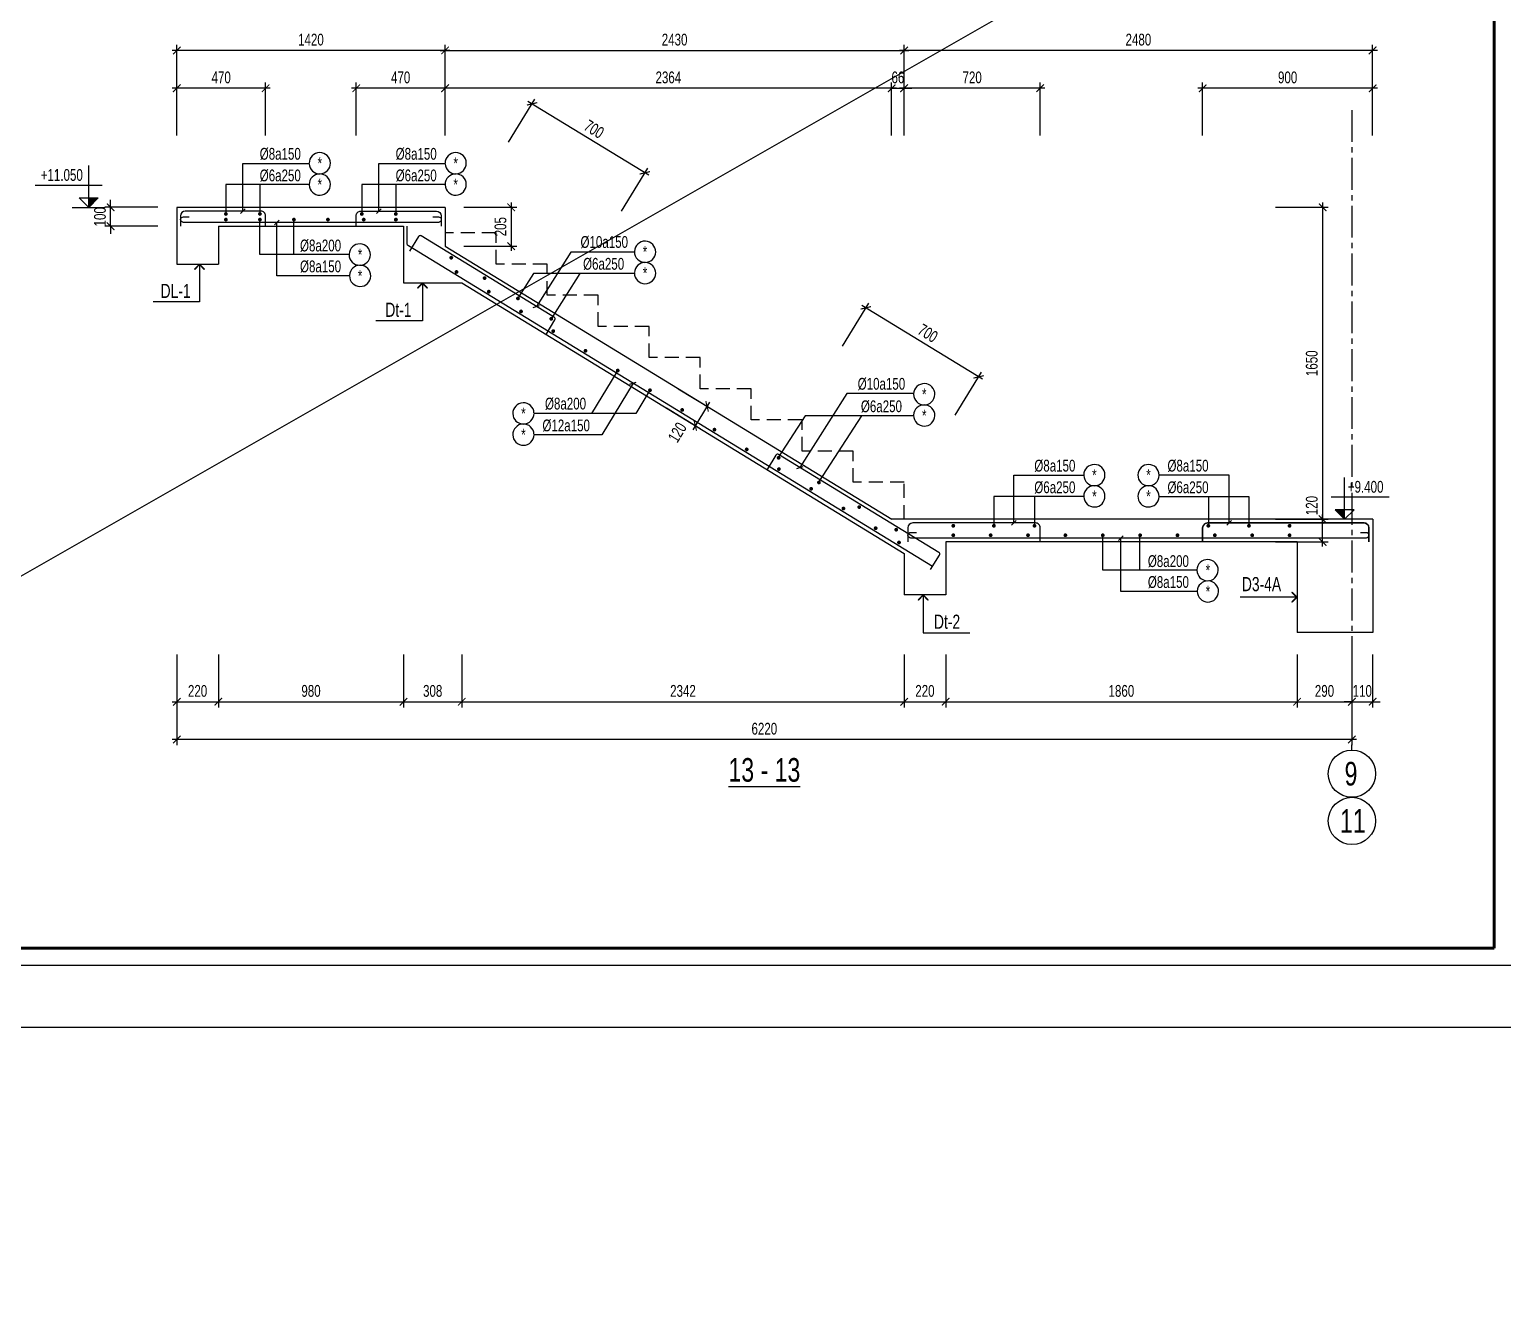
# Model space of a CAD drawing. Header units: millimetres. Extents: x -77370 to 109412, y -14880 to 214694.
# Drawn here: x 29435 to 45030, y 38339 to 51853 of the extents above; entities that cross this region are included whole.
import ezdxf
from ezdxf.enums import TextEntityAlignment as Align

# ---------------------------------------------------------------- set-up
doc = ezdxf.new("R2010")
doc.units = ezdxf.units.MM
doc.header["$LTSCALE"] = 300
doc.header["$MEASUREMENT"] = 0
doc.header["$PDMODE"] = 66
doc.linetypes.add('CENTER2', pattern=[1.125, 0.75, -0.125, 0.125, -0.125])
doc.linetypes.add('HIDDEN', pattern=[0.375, 0.25, -0.125])
doc.layers.get('0').update_dxf_attribs({"linetype": 'CONTINUOUS'})
doc.layers.get('DEFPOINTS').update_dxf_attribs({"linetype": 'CONTINUOUS'})
for name, color, linetype in [('CDC-KHUNGTEN', 7, 'CONTINUOUS'), ('CDC.01.AXIS', 160, 'CENTER2'), ('CDC.02.DIM', 1, 'CONTINUOUS'), ('CDC.03.BORDER', 3, 'CONTINUOUS'), ('CDC.04.HIDDEN', 8, 'HIDDEN'), ('CDC.05.STEEL', 4, 'CONTINUOUS'), ('CDC.06.TEXT', 2, 'CONTINUOUS'), ('CDC.11.NOTE', 8, 'CONTINUOUS'), ('CDC.14.STEELNUM', 2, 'CONTINUOUS'), ('KCS_SNODE', 6, 'CONTINUOUS'), ('TEXTCOL_SHAPE', 6, 'CONTINUOUS')]:
    doc.layers.add(name, color=color, linetype=linetype)
doc.styles.add('KCS_SMTEXT', font='arial.ttf', dxfattribs={"width": 0.7})
doc.styles.add('SMTEXT', font='arial.ttf', dxfattribs={"width": 0.7})
doc.dimstyles.new('KCS_DIM25', dxfattribs={"dimscale": 2, "dimtxt": 62.5, "dimasz": 40, "dimexe": 30, "dimexo": 0, "dimgap": 25, "dimtad": 1, "dimdec": 0, "dimlfac": 0.5, "dimzin": 13, "dimdsep": 46, "dimtxsty": 'KCS_SMTEXT', "dimblk": 'ARCHTICK', "dimcen": 0, "dimdle": 25, "dimclrd": 1, "dimclre": 1, "dimclrt": 2, "dimadec": 0, "dimazin": 0, "dimtfac": 1, "dimtdec": 0, "dimtix": 1, "dimtmove": 2, "dimatfit": 3, "dimfxl": 1, "dimtolj": 1, "dimtzin": 13, "dimarcsym": 0})

# ---------------------------------------------------------------- blocks, each defined once
blk = doc.blocks.new('_ArchTick')
at = {"color": 0, "linetype": 'ByBlock', "const_width": 0.15}
blk.add_lwpolyline([(-0.5, -0.5), (0.5, 0.5)], dxfattribs=at)
blk = doc.blocks.new('*D85')
at = {"layer": 'CDC.02.DIM', "color": 1, "lineweight": -2, "transparency": 16777216}
for p, q in [((42625, 46671), (43185, 46671)), ((43125, 46381), (43125, 46721)), ((42625, 46431), (43185, 46431))]:
    blk.add_line(p, q, dxfattribs=at)
at = {"layer": 'DEFPOINTS', "color": 0, "transparency": 16777216}
for p in [(42625, 46671), (43125, 46671), (42625, 46431)]:
    blk.add_point(p, dxfattribs=at)
at = {"layer": 'CDC.02.DIM', "color": 1, "lineweight": -2, "transparency": 16777216, "xscale": 80, "yscale": 80, "zscale": 80}
for p, rotation in [((43125, 46671), 90), ((43125, 46431), 270)]:
    blk.add_blockref('_ArchTick', p, dxfattribs=dict(at, rotation=rotation))
at = {"layer": 'CDC.02.DIM', "color": 2, "transparency": 16777216, "insert": (43011, 46815), "char_height": 125, "attachment_point": 5, "rotation": 90, "style": 'KCS_SMTEXT'}
blk.add_mtext('\\A1;120', dxfattribs=at)
blk = doc.blocks.new('*D86')
at = {"layer": 'CDC.02.DIM', "color": 1, "lineweight": -2, "transparency": 16777216}
for p, q in [((42625, 49971), (43185, 49971)), ((43125, 50021), (43125, 46621)), ((42625, 46671), (43185, 46671))]:
    blk.add_line(p, q, dxfattribs=at)
at = {"layer": 'DEFPOINTS', "color": 0, "transparency": 16777216}
for p in [(42625, 49971), (42625, 46671), (43125, 46671)]:
    blk.add_point(p, dxfattribs=at)
at = {"layer": 'CDC.02.DIM', "color": 1, "lineweight": -2, "transparency": 16777216, "xscale": 80, "yscale": 80, "zscale": 80}
for p, rotation in [((43125, 49971), 90), ((43125, 46671), 270)]:
    blk.add_blockref('_ArchTick', p, dxfattribs=dict(at, rotation=rotation))
at = {"layer": 'CDC.02.DIM', "color": 2, "transparency": 16777216, "insert": (43011, 48321), "char_height": 125, "attachment_point": 5, "rotation": 90, "style": 'KCS_SMTEXT'}
blk.add_mtext('\\A1;1650', dxfattribs=at)
blk = doc.blocks.new('*D87')
at = {"layer": 'CDC.02.DIM', "color": 1, "lineweight": -2, "transparency": 16777216}
for p, q in [((30795, 49971), (30235, 49971)), ((30295, 49971), (30295, 50051)), ((30295, 49771), (30295, 49971)), ((30795, 49771), (30235, 49771)), ((30295, 49771), (30295, 49691))]:
    blk.add_line(p, q, dxfattribs=at)
at = {"layer": 'DEFPOINTS', "color": 0, "transparency": 16777216}
for p in [(30295, 49971), (30795, 49971), (30795, 49771)]:
    blk.add_point(p, dxfattribs=at)
at = {"layer": 'CDC.02.DIM', "color": 1, "lineweight": -2, "transparency": 16777216, "xscale": 80, "yscale": 80, "zscale": 80}
for p, rotation in [((30295, 49971), 270), ((30295, 49771), 90)]:
    blk.add_blockref('_ArchTick', p, dxfattribs=dict(at, rotation=rotation))
at = {"layer": 'CDC.02.DIM', "color": 2, "transparency": 16777216, "insert": (30182, 49871), "char_height": 125, "attachment_point": 5, "rotation": 90, "style": 'KCS_SMTEXT'}
blk.add_mtext('\\A1;100', dxfattribs=at)
blk = doc.blocks.new('*D107')
at = {"layer": 'CDC.02.DIM', "color": 1, "lineweight": -2, "transparency": 16777216}
for p, q in [((34508, 50660), (34787, 51117)), ((35993, 50310), (34713, 51092)), ((35702, 49930), (35982, 50387))]:
    blk.add_line(p, q, dxfattribs=at)
at = {"layer": 'DEFPOINTS', "color": 0, "transparency": 16777216}
for p in [(34756, 51066), (34508, 50660), (35702, 49930)]:
    blk.add_point(p, dxfattribs=at)
at = {"layer": 'CDC.02.DIM', "color": 1, "lineweight": -2, "transparency": 16777216, "xscale": 80, "yscale": 80, "zscale": 80}
for p, rotation in [((34756, 51066), 148.5704343453211), ((35950, 50336), 328.5704343453211)]:
    blk.add_blockref('_ArchTick', p, dxfattribs=dict(at, rotation=rotation))
at = {"layer": 'CDC.02.DIM', "color": 2, "transparency": 16777216, "insert": (35412, 50798), "char_height": 125, "attachment_point": 5, "rotation": 328.5704, "style": 'KCS_SMTEXT'}
blk.add_mtext('\\A1;700', dxfattribs=at)
blk = doc.blocks.new('*D108')
at = {"layer": 'CDC.02.DIM', "color": 1, "lineweight": -2, "transparency": 16777216}
for p, q in [((38041, 48501), (38320, 48958)), ((39526, 48151), (38247, 48933)), ((39236, 47771), (39515, 48228))]:
    blk.add_line(p, q, dxfattribs=at)
at = {"layer": 'DEFPOINTS', "color": 0, "transparency": 16777216}
for p in [(38289, 48907), (38041, 48501), (39236, 47771)]:
    blk.add_point(p, dxfattribs=at)
at = {"layer": 'CDC.02.DIM', "color": 1, "lineweight": -2, "transparency": 16777216, "xscale": 80, "yscale": 80, "zscale": 80}
for p, rotation in [((38289, 48907), 148.5704343453211), ((39484, 48177), 328.5704343453211)]:
    blk.add_blockref('_ArchTick', p, dxfattribs=dict(at, rotation=rotation))
at = {"layer": 'CDC.02.DIM', "color": 2, "transparency": 16777216, "insert": (38946, 48639), "char_height": 125, "attachment_point": 5, "rotation": 328.5704, "style": 'KCS_SMTEXT'}
blk.add_mtext('\\A1;700', dxfattribs=at)
blk = doc.blocks.new('*D109')
at = {"layer": 'CDC.02.DIM', "color": 1, "lineweight": -2, "transparency": 16777216}
for p, q in [((36303, 48052), (36660, 47834)), ((36635, 47908), (36458, 47618)), ((36178, 47848), (36535, 47629))]:
    blk.add_line(p, q, dxfattribs=at)
at = {"layer": 'DEFPOINTS', "color": 0, "transparency": 16777216}
for p in [(36303, 48052), (36178, 47848), (36484, 47661)]:
    blk.add_point(p, dxfattribs=at)
at = {"layer": 'CDC.02.DIM', "color": 1, "lineweight": -2, "transparency": 16777216, "xscale": 80, "yscale": 80, "zscale": 80}
for p, rotation in [((36609, 47865), 58.57043437282996), ((36484, 47661), 238.5704343728299)]:
    blk.add_blockref('_ArchTick', p, dxfattribs=dict(at, rotation=rotation))
at = {"layer": 'CDC.02.DIM', "color": 2, "transparency": 16777216, "insert": (36294, 47589), "char_height": 125, "attachment_point": 5, "rotation": 58.5704, "style": 'KCS_SMTEXT'}
blk.add_mtext('\\A1;120', dxfattribs=at)
blk = doc.blocks.new('*D123')
at = {"layer": 'CDC.02.DIM', "color": 1, "lineweight": -2, "transparency": 16777216}
for p, q in [((33885, 51631), (30945, 51631)), ((30995, 51131), (30995, 51691)), ((33835, 51131), (33835, 51691))]:
    blk.add_line(p, q, dxfattribs=at)
at = {"layer": 'DEFPOINTS', "color": 0, "transparency": 16777216}
for p in [(30995, 51631), (30995, 51131), (33835, 51131)]:
    blk.add_point(p, dxfattribs=at)
at = {"layer": 'CDC.02.DIM', "color": 1, "lineweight": -2, "transparency": 16777216, "xscale": 80, "yscale": 80, "zscale": 80, "rotation": 180}
blk.add_blockref('_ArchTick', (30995, 51631), dxfattribs=at)
at = {"layer": 'CDC.02.DIM', "color": 1, "lineweight": -2, "transparency": 16777216, "xscale": 80, "yscale": 80, "zscale": 80}
blk.add_blockref('_ArchTick', (33835, 51631), dxfattribs=at)
at = {"layer": 'CDC.02.DIM', "color": 2, "transparency": 16777216, "insert": (32415, 51745), "char_height": 125, "attachment_point": 5, "style": 'KCS_SMTEXT'}
blk.add_mtext('\\A1;1420', dxfattribs=at)
blk = doc.blocks.new('*D124')
at = {"layer": 'CDC.02.DIM', "color": 1, "lineweight": -2, "transparency": 16777216}
for p, q in [((33785, 51631), (38745, 51631)), ((33835, 51131), (33835, 51691)), ((38695, 51131), (38695, 51691))]:
    blk.add_line(p, q, dxfattribs=at)
at = {"layer": 'DEFPOINTS', "color": 0, "transparency": 16777216}
for p in [(38695, 51631), (33835, 51131), (38695, 51131)]:
    blk.add_point(p, dxfattribs=at)
at = {"layer": 'CDC.02.DIM', "color": 1, "lineweight": -2, "transparency": 16777216, "xscale": 80, "yscale": 80, "zscale": 80, "rotation": 180}
blk.add_blockref('_ArchTick', (33835, 51631), dxfattribs=at)
at = {"layer": 'CDC.02.DIM', "color": 1, "lineweight": -2, "transparency": 16777216, "xscale": 80, "yscale": 80, "zscale": 80}
blk.add_blockref('_ArchTick', (38695, 51631), dxfattribs=at)
at = {"layer": 'CDC.02.DIM', "color": 2, "transparency": 16777216, "insert": (36265, 51745), "char_height": 125, "attachment_point": 5, "style": 'KCS_SMTEXT'}
blk.add_mtext('\\A1;2430', dxfattribs=at)
blk = doc.blocks.new('*D125')
at = {"layer": 'CDC.02.DIM', "color": 1, "lineweight": -2, "transparency": 16777216}
for p, q in [((43705, 51631), (38645, 51631)), ((38695, 51131), (38695, 51691)), ((43655, 51131), (43655, 51691))]:
    blk.add_line(p, q, dxfattribs=at)
at = {"layer": 'DEFPOINTS', "color": 0, "transparency": 16777216}
for p in [(38695, 51631), (38695, 51131), (43655, 51131)]:
    blk.add_point(p, dxfattribs=at)
at = {"layer": 'CDC.02.DIM', "color": 1, "lineweight": -2, "transparency": 16777216, "xscale": 80, "yscale": 80, "zscale": 80, "rotation": 180}
blk.add_blockref('_ArchTick', (38695, 51631), dxfattribs=at)
at = {"layer": 'CDC.02.DIM', "color": 1, "lineweight": -2, "transparency": 16777216, "xscale": 80, "yscale": 80, "zscale": 80}
blk.add_blockref('_ArchTick', (43655, 51631), dxfattribs=at)
at = {"layer": 'CDC.02.DIM', "color": 2, "transparency": 16777216, "insert": (41175, 51745), "char_height": 125, "attachment_point": 5, "style": 'KCS_SMTEXT'}
blk.add_mtext('\\A1;2480', dxfattribs=at)
blk = doc.blocks.new('*D126')
at = {"layer": 'CDC.02.DIM', "color": 1, "lineweight": -2, "transparency": 16777216}
for p, q in [((33885, 51231), (32845, 51231)), ((32895, 50731), (32895, 51291)), ((33835, 50731), (33835, 51291))]:
    blk.add_line(p, q, dxfattribs=at)
at = {"layer": 'DEFPOINTS', "color": 0, "transparency": 16777216}
for p in [(32895, 51231), (32895, 50731), (33835, 50731)]:
    blk.add_point(p, dxfattribs=at)
at = {"layer": 'CDC.02.DIM', "color": 1, "lineweight": -2, "transparency": 16777216, "xscale": 80, "yscale": 80, "zscale": 80, "rotation": 180}
blk.add_blockref('_ArchTick', (32895, 51231), dxfattribs=at)
at = {"layer": 'CDC.02.DIM', "color": 1, "lineweight": -2, "transparency": 16777216, "xscale": 80, "yscale": 80, "zscale": 80}
blk.add_blockref('_ArchTick', (33835, 51231), dxfattribs=at)
at = {"layer": 'CDC.02.DIM', "color": 2, "transparency": 16777216, "insert": (33365, 51345), "char_height": 125, "attachment_point": 5, "style": 'KCS_SMTEXT'}
blk.add_mtext('\\A1;470', dxfattribs=at)
blk = doc.blocks.new('*D127')
at = {"layer": 'CDC.02.DIM', "color": 1, "lineweight": -2, "transparency": 16777216}
for p, q in [((31985, 51231), (30945, 51231)), ((30995, 50731), (30995, 51291)), ((31935, 50731), (31935, 51291))]:
    blk.add_line(p, q, dxfattribs=at)
at = {"layer": 'DEFPOINTS', "color": 0, "transparency": 16777216}
for p in [(30995, 51231), (30995, 50731), (31935, 50731)]:
    blk.add_point(p, dxfattribs=at)
at = {"layer": 'CDC.02.DIM', "color": 1, "lineweight": -2, "transparency": 16777216, "xscale": 80, "yscale": 80, "zscale": 80, "rotation": 180}
blk.add_blockref('_ArchTick', (30995, 51231), dxfattribs=at)
at = {"layer": 'CDC.02.DIM', "color": 1, "lineweight": -2, "transparency": 16777216, "xscale": 80, "yscale": 80, "zscale": 80}
blk.add_blockref('_ArchTick', (31935, 51231), dxfattribs=at)
at = {"layer": 'CDC.02.DIM', "color": 2, "transparency": 16777216, "insert": (31465, 51345), "char_height": 125, "attachment_point": 5, "style": 'KCS_SMTEXT'}
blk.add_mtext('\\A1;470', dxfattribs=at)
blk = doc.blocks.new('*D137')
at = {"layer": 'CDC.02.DIM', "color": 1, "lineweight": -2, "transparency": 16777216}
for p, q in [((43705, 51231), (41805, 51231)), ((41855, 50731), (41855, 51291)), ((43655, 50731), (43655, 51291))]:
    blk.add_line(p, q, dxfattribs=at)
at = {"layer": 'DEFPOINTS', "color": 0, "transparency": 16777216}
for p in [(41855, 51231), (41855, 50731), (43655, 50731)]:
    blk.add_point(p, dxfattribs=at)
at = {"layer": 'CDC.02.DIM', "color": 1, "lineweight": -2, "transparency": 16777216, "xscale": 80, "yscale": 80, "zscale": 80, "rotation": 180}
blk.add_blockref('_ArchTick', (41855, 51231), dxfattribs=at)
at = {"layer": 'CDC.02.DIM', "color": 1, "lineweight": -2, "transparency": 16777216, "xscale": 80, "yscale": 80, "zscale": 80}
blk.add_blockref('_ArchTick', (43655, 51231), dxfattribs=at)
at = {"layer": 'CDC.02.DIM', "color": 2, "transparency": 16777216, "insert": (42755, 51345), "char_height": 125, "attachment_point": 5, "style": 'KCS_SMTEXT'}
blk.add_mtext('\\A1;900', dxfattribs=at)
blk = doc.blocks.new('*D138')
at = {"layer": 'CDC.02.DIM', "color": 1, "lineweight": -2, "transparency": 16777216}
for p, q in [((40185, 51231), (38645, 51231)), ((38695, 50731), (38695, 51291)), ((40135, 50731), (40135, 51291))]:
    blk.add_line(p, q, dxfattribs=at)
at = {"layer": 'DEFPOINTS', "color": 0, "transparency": 16777216}
for p in [(38695, 51231), (38695, 50731), (40135, 50731)]:
    blk.add_point(p, dxfattribs=at)
at = {"layer": 'CDC.02.DIM', "color": 1, "lineweight": -2, "transparency": 16777216, "xscale": 80, "yscale": 80, "zscale": 80, "rotation": 180}
blk.add_blockref('_ArchTick', (38695, 51231), dxfattribs=at)
at = {"layer": 'CDC.02.DIM', "color": 1, "lineweight": -2, "transparency": 16777216, "xscale": 80, "yscale": 80, "zscale": 80}
blk.add_blockref('_ArchTick', (40135, 51231), dxfattribs=at)
at = {"layer": 'CDC.02.DIM', "color": 2, "transparency": 16777216, "insert": (39415, 51345), "char_height": 125, "attachment_point": 5, "style": 'KCS_SMTEXT'}
blk.add_mtext('\\A1;720', dxfattribs=at)
blk = doc.blocks.new('*D190')
at = {"layer": 'CDC.02.DIM', "color": 1, "lineweight": -2, "transparency": 16777216}
for p, q in [((38695, 45239), (38695, 44679)), ((39135, 45239), (39135, 44679)), ((38645, 44739), (39185, 44739))]:
    blk.add_line(p, q, dxfattribs=at)
at = {"layer": 'DEFPOINTS', "color": 0, "transparency": 16777216}
for p in [(38695, 45239), (39135, 45239), (39135, 44739)]:
    blk.add_point(p, dxfattribs=at)
at = {"layer": 'CDC.02.DIM', "color": 1, "lineweight": -2, "transparency": 16777216, "xscale": 80, "yscale": 80, "zscale": 80, "rotation": 180}
blk.add_blockref('_ArchTick', (38695, 44739), dxfattribs=at)
at = {"layer": 'CDC.02.DIM', "color": 1, "lineweight": -2, "transparency": 16777216, "xscale": 80, "yscale": 80, "zscale": 80}
blk.add_blockref('_ArchTick', (39135, 44739), dxfattribs=at)
at = {"layer": 'CDC.02.DIM', "color": 2, "transparency": 16777216, "insert": (38915, 44853), "char_height": 125, "attachment_point": 5, "style": 'KCS_SMTEXT'}
blk.add_mtext('\\A1;220', dxfattribs=at)
blk = doc.blocks.new('*D191')
at = {"layer": 'CDC.02.DIM', "color": 1, "lineweight": -2, "transparency": 16777216}
for p, q in [((42855, 45239), (42855, 44679)), ((43435, 45239), (43435, 44679)), ((42805, 44739), (43485, 44739))]:
    blk.add_line(p, q, dxfattribs=at)
at = {"layer": 'DEFPOINTS', "color": 0, "transparency": 16777216}
for p in [(42855, 45239), (43435, 45239), (43435, 44739)]:
    blk.add_point(p, dxfattribs=at)
at = {"layer": 'CDC.02.DIM', "color": 1, "lineweight": -2, "transparency": 16777216, "xscale": 80, "yscale": 80, "zscale": 80, "rotation": 180}
blk.add_blockref('_ArchTick', (42855, 44739), dxfattribs=at)
at = {"layer": 'CDC.02.DIM', "color": 1, "lineweight": -2, "transparency": 16777216, "xscale": 80, "yscale": 80, "zscale": 80}
blk.add_blockref('_ArchTick', (43435, 44739), dxfattribs=at)
at = {"layer": 'CDC.02.DIM', "color": 2, "transparency": 16777216, "insert": (43145, 44853), "char_height": 125, "attachment_point": 5, "style": 'KCS_SMTEXT'}
blk.add_mtext('\\A1;290', dxfattribs=at)
blk = doc.blocks.new('*D192')
at = {"layer": 'CDC.02.DIM', "color": 1, "lineweight": -2, "transparency": 16777216}
for p, q in [((30995, 45239), (30995, 44279)), ((43435, 45239), (43435, 44279)), ((43485, 44339), (30945, 44339))]:
    blk.add_line(p, q, dxfattribs=at)
at = {"layer": 'DEFPOINTS', "color": 0, "transparency": 16777216}
for p in [(30995, 45239), (43435, 45239), (30995, 44339)]:
    blk.add_point(p, dxfattribs=at)
at = {"layer": 'CDC.02.DIM', "color": 1, "lineweight": -2, "transparency": 16777216, "xscale": 80, "yscale": 80, "zscale": 80, "rotation": 180}
blk.add_blockref('_ArchTick', (30995, 44339), dxfattribs=at)
at = {"layer": 'CDC.02.DIM', "color": 1, "lineweight": -2, "transparency": 16777216, "xscale": 80, "yscale": 80, "zscale": 80}
blk.add_blockref('_ArchTick', (43435, 44339), dxfattribs=at)
at = {"layer": 'CDC.02.DIM', "color": 2, "transparency": 16777216, "insert": (37215, 44453), "char_height": 125, "attachment_point": 5, "style": 'KCS_SMTEXT'}
blk.add_mtext('\\A1;6220', dxfattribs=at)
blk = doc.blocks.new('*D193')
at = {"layer": 'CDC.02.DIM', "color": 1, "lineweight": -2, "transparency": 16777216}
for p, q in [((43435, 45239), (43435, 44679)), ((43655, 45239), (43655, 44679)), ((43435, 44739), (43355, 44739)), ((43435, 44739), (43655, 44739)), ((43655, 44739), (43735, 44739))]:
    blk.add_line(p, q, dxfattribs=at)
at = {"layer": 'DEFPOINTS', "color": 0, "transparency": 16777216}
for p in [(43435, 45239), (43655, 45239), (43655, 44739)]:
    blk.add_point(p, dxfattribs=at)
at = {"layer": 'CDC.02.DIM', "color": 1, "lineweight": -2, "transparency": 16777216, "xscale": 80, "yscale": 80, "zscale": 80}
blk.add_blockref('_ArchTick', (43435, 44739), dxfattribs=at)
at = {"layer": 'CDC.02.DIM', "color": 1, "lineweight": -2, "transparency": 16777216, "xscale": 80, "yscale": 80, "zscale": 80, "rotation": 180}
blk.add_blockref('_ArchTick', (43655, 44739), dxfattribs=at)
at = {"layer": 'CDC.02.DIM', "color": 2, "transparency": 16777216, "insert": (43545, 44853), "char_height": 125, "attachment_point": 5, "style": 'KCS_SMTEXT'}
blk.add_mtext('\\A1;110', dxfattribs=at)
blk = doc.blocks.new('*D194')
at = {"layer": 'CDC.02.DIM', "color": 1, "lineweight": -2, "transparency": 16777216}
for p, q in [((39135, 45239), (39135, 44679)), ((42855, 45239), (42855, 44679)), ((39085, 44739), (42905, 44739))]:
    blk.add_line(p, q, dxfattribs=at)
at = {"layer": 'DEFPOINTS', "color": 0, "transparency": 16777216}
for p in [(39135, 45239), (42855, 45239), (42855, 44739)]:
    blk.add_point(p, dxfattribs=at)
at = {"layer": 'CDC.02.DIM', "color": 1, "lineweight": -2, "transparency": 16777216, "xscale": 80, "yscale": 80, "zscale": 80, "rotation": 180}
blk.add_blockref('_ArchTick', (39135, 44739), dxfattribs=at)
at = {"layer": 'CDC.02.DIM', "color": 1, "lineweight": -2, "transparency": 16777216, "xscale": 80, "yscale": 80, "zscale": 80}
blk.add_blockref('_ArchTick', (42855, 44739), dxfattribs=at)
at = {"layer": 'CDC.02.DIM', "color": 2, "transparency": 16777216, "insert": (40995, 44853), "char_height": 125, "attachment_point": 5, "style": 'KCS_SMTEXT'}
blk.add_mtext('\\A1;1860', dxfattribs=at)
blk = doc.blocks.new('*D195')
at = {"layer": 'CDC.02.DIM', "color": 1, "lineweight": -2, "transparency": 16777216}
for p, q in [((30995, 45239), (30995, 44679)), ((31435, 45239), (31435, 44679)), ((30945, 44739), (31485, 44739))]:
    blk.add_line(p, q, dxfattribs=at)
at = {"layer": 'DEFPOINTS', "color": 0, "transparency": 16777216}
for p in [(30995, 45239), (31435, 45239), (31435, 44739)]:
    blk.add_point(p, dxfattribs=at)
at = {"layer": 'CDC.02.DIM', "color": 1, "lineweight": -2, "transparency": 16777216, "xscale": 80, "yscale": 80, "zscale": 80, "rotation": 180}
blk.add_blockref('_ArchTick', (30995, 44739), dxfattribs=at)
at = {"layer": 'CDC.02.DIM', "color": 1, "lineweight": -2, "transparency": 16777216, "xscale": 80, "yscale": 80, "zscale": 80}
blk.add_blockref('_ArchTick', (31435, 44739), dxfattribs=at)
at = {"layer": 'CDC.02.DIM', "color": 2, "transparency": 16777216, "insert": (31215, 44853), "char_height": 125, "attachment_point": 5, "style": 'KCS_SMTEXT'}
blk.add_mtext('\\A1;220', dxfattribs=at)
blk = doc.blocks.new('*D196')
at = {"layer": 'CDC.02.DIM', "color": 1, "lineweight": -2, "transparency": 16777216}
for p, q in [((31436, 45239), (31436, 44679)), ((33395, 45239), (33395, 44679)), ((31386, 44739), (33445, 44739))]:
    blk.add_line(p, q, dxfattribs=at)
at = {"layer": 'DEFPOINTS', "color": 0, "transparency": 16777216}
for p in [(31436, 45239), (33395, 45239), (33395, 44739)]:
    blk.add_point(p, dxfattribs=at)
at = {"layer": 'CDC.02.DIM', "color": 1, "lineweight": -2, "transparency": 16777216, "xscale": 80, "yscale": 80, "zscale": 80, "rotation": 180}
blk.add_blockref('_ArchTick', (31436, 44739), dxfattribs=at)
at = {"layer": 'CDC.02.DIM', "color": 1, "lineweight": -2, "transparency": 16777216, "xscale": 80, "yscale": 80, "zscale": 80}
blk.add_blockref('_ArchTick', (33395, 44739), dxfattribs=at)
at = {"layer": 'CDC.02.DIM', "color": 2, "transparency": 16777216, "insert": (32416, 44853), "char_height": 125, "attachment_point": 5, "style": 'KCS_SMTEXT'}
blk.add_mtext('\\A1;980', dxfattribs=at)
blk = doc.blocks.new('*D197')
at = {"layer": 'CDC.02.DIM', "color": 1, "lineweight": -2, "transparency": 16777216}
for p, q in [((33395, 45239), (33395, 44679)), ((34012, 45239), (34012, 44679)), ((33345, 44739), (34062, 44739))]:
    blk.add_line(p, q, dxfattribs=at)
at = {"layer": 'DEFPOINTS', "color": 0, "transparency": 16777216}
for p in [(33395, 45239), (34012, 45239), (34012, 44739)]:
    blk.add_point(p, dxfattribs=at)
at = {"layer": 'CDC.02.DIM', "color": 1, "lineweight": -2, "transparency": 16777216, "xscale": 80, "yscale": 80, "zscale": 80, "rotation": 180}
blk.add_blockref('_ArchTick', (33395, 44739), dxfattribs=at)
at = {"layer": 'CDC.02.DIM', "color": 1, "lineweight": -2, "transparency": 16777216, "xscale": 80, "yscale": 80, "zscale": 80}
blk.add_blockref('_ArchTick', (34012, 44739), dxfattribs=at)
at = {"layer": 'CDC.02.DIM', "color": 2, "transparency": 16777216, "insert": (33704, 44853), "char_height": 125, "attachment_point": 5, "style": 'KCS_SMTEXT'}
blk.add_mtext('\\A1;308', dxfattribs=at)
blk = doc.blocks.new('*D198')
at = {"layer": 'CDC.02.DIM', "color": 1, "lineweight": -2, "transparency": 16777216}
for p, q in [((34012, 45239), (34012, 44679)), ((38695, 45239), (38695, 44679)), ((33962, 44739), (38745, 44739))]:
    blk.add_line(p, q, dxfattribs=at)
at = {"layer": 'DEFPOINTS', "color": 0, "transparency": 16777216}
for p in [(34012, 45239), (38695, 45239), (38695, 44739)]:
    blk.add_point(p, dxfattribs=at)
at = {"layer": 'CDC.02.DIM', "color": 1, "lineweight": -2, "transparency": 16777216, "xscale": 80, "yscale": 80, "zscale": 80, "rotation": 180}
blk.add_blockref('_ArchTick', (34012, 44739), dxfattribs=at)
at = {"layer": 'CDC.02.DIM', "color": 1, "lineweight": -2, "transparency": 16777216, "xscale": 80, "yscale": 80, "zscale": 80}
blk.add_blockref('_ArchTick', (38695, 44739), dxfattribs=at)
at = {"layer": 'CDC.02.DIM', "color": 2, "transparency": 16777216, "insert": (36354, 44853), "char_height": 125, "attachment_point": 5, "style": 'KCS_SMTEXT'}
blk.add_mtext('\\A1;2342', dxfattribs=at)
blk = doc.blocks.new('*D1441')
at = {"layer": 'CDC.02.DIM', "color": 1, "lineweight": -2, "transparency": 16777216}
for p, q in [((38563, 51231), (38483, 51231)), ((38563, 50731), (38563, 51291)), ((38563, 51231), (38695, 51231)), ((38695, 50731), (38695, 51291)), ((38695, 51231), (38775, 51231))]:
    blk.add_line(p, q, dxfattribs=at)
at = {"layer": 'DEFPOINTS', "color": 0, "transparency": 16777216}
for p in [(38695, 51231), (38563, 50731), (38695, 50731)]:
    blk.add_point(p, dxfattribs=at)
at = {"layer": 'CDC.02.DIM', "color": 1, "lineweight": -2, "transparency": 16777216, "xscale": 80, "yscale": 80, "zscale": 80}
blk.add_blockref('_ArchTick', (38563, 51231), dxfattribs=at)
at = {"layer": 'CDC.02.DIM', "color": 1, "lineweight": -2, "transparency": 16777216, "xscale": 80, "yscale": 80, "zscale": 80, "rotation": 180}
blk.add_blockref('_ArchTick', (38695, 51231), dxfattribs=at)
at = {"layer": 'CDC.02.DIM', "color": 2, "transparency": 16777216, "insert": (38629, 51345), "char_height": 125, "attachment_point": 5, "style": 'KCS_SMTEXT'}
blk.add_mtext('\\A1;66', dxfattribs=at)
blk = doc.blocks.new('*D1442')
at = {"layer": 'CDC.02.DIM', "color": 1, "lineweight": -2, "transparency": 16777216}
for p, q in [((38613, 51231), (33785, 51231)), ((33835, 50731), (33835, 51291)), ((38563, 50731), (38563, 51291))]:
    blk.add_line(p, q, dxfattribs=at)
at = {"layer": 'DEFPOINTS', "color": 0, "transparency": 16777216}
for p in [(33835, 51231), (33835, 50731), (38563, 50731)]:
    blk.add_point(p, dxfattribs=at)
at = {"layer": 'CDC.02.DIM', "color": 1, "lineweight": -2, "transparency": 16777216, "xscale": 80, "yscale": 80, "zscale": 80, "rotation": 180}
blk.add_blockref('_ArchTick', (33835, 51231), dxfattribs=at)
at = {"layer": 'CDC.02.DIM', "color": 1, "lineweight": -2, "transparency": 16777216, "xscale": 80, "yscale": 80, "zscale": 80}
blk.add_blockref('_ArchTick', (38563, 51231), dxfattribs=at)
at = {"layer": 'CDC.02.DIM', "color": 2, "transparency": 16777216, "insert": (36199, 51345), "char_height": 125, "attachment_point": 5, "style": 'KCS_SMTEXT'}
blk.add_mtext('\\A1;2364', dxfattribs=at)
blk = doc.blocks.new('*D1443')
at = {"layer": 'CDC.02.DIM', "color": 1, "lineweight": -2, "transparency": 16777216}
for p, q in [((34035, 49971), (34595, 49971)), ((34535, 50021), (34535, 49510)), ((34035, 49560), (34595, 49560))]:
    blk.add_line(p, q, dxfattribs=at)
at = {"layer": 'DEFPOINTS', "color": 0, "transparency": 16777216}
for p in [(34035, 49971), (34035, 49560), (34535, 49560)]:
    blk.add_point(p, dxfattribs=at)
at = {"layer": 'CDC.02.DIM', "color": 1, "lineweight": -2, "transparency": 16777216, "xscale": 80, "yscale": 80, "zscale": 80}
for p, rotation in [((34535, 49971), 90), ((34535, 49560), 270)]:
    blk.add_blockref('_ArchTick', p, dxfattribs=dict(at, rotation=rotation))
at = {"layer": 'CDC.02.DIM', "color": 2, "transparency": 16777216, "insert": (34422, 49766), "char_height": 125, "attachment_point": 5, "rotation": 90, "style": 'KCS_SMTEXT'}
blk.add_mtext('\\A1;205', dxfattribs=at)
blk = doc.blocks.new('Khung tên chuẩn')
at = {"layer": 'CDC-KHUNGTEN', "color": 8}
blk.add_lwpolyline([(75096, 1100), (83000, 1100), (83000, 58300), (3000, 58300), (3000, 1100), (75096, 1100)], dxfattribs=at)
at = {"layer": 'CDC-KHUNGTEN', "color": 255, "lineweight": 60}
blk.add_lwpolyline([(74900, 1400), (74900, 58000), (3300, 58000), (3300, 1400), (74900, 1400)], close=True, dxfattribs=at)
at = {"layer": 'DEFPOINTS', "color": 1, "ltscale": 0.2}
blk.add_lwpolyline([(0, 0), (0, 59400), (84100, 59400), (84100, 0), (0, 0)], close=True, dxfattribs=at)

msp = doc.modelspace()

# ---------------------------------------------------------------- linework, layer by layer
at = {"layer": 'CDC.01.AXIS', "ltscale": 1.5}
msp.add_line((43435.4, 51000.3), (43435.4, 45239.5), dxfattribs=at)
at = {"layer": 'CDC.02.DIM', "color": 1, "linetype": 'ByBlock'}
for p, q in [((30062.2, 49970.9), (30062.2, 50412.1)), ((29494, 50204.4), (30206.1, 50204.4)), ((29961.6, 50071.5), (30162.9, 50071.5)), ((30062.2, 49970.9), (29961.6, 50071.5)), ((30062.2, 49970.9), (30162.9, 50071.5)), ((29889, 49970.9), (30235.4, 49970.9)), ((43358, 46670.9), (43358, 47112.1)), ((43831.4, 46904.4), (43214.1, 46904.4)), ((43531.2, 46670.9), (43184.8, 46670.9)), ((43458.7, 46771.5), (43257.4, 46771.5)), ((43358, 46670.9), (43257.4, 46771.5)), ((43358, 46670.9), (43458.7, 46771.5))]:
    msp.add_line(p, q, dxfattribs=at)
at = {"layer": 'CDC.02.DIM'}
msp.add_line((43435.4, 44227.7), (43435.4, 44282.7), dxfattribs=at)
for centre in [(43435.4, 43977.7), (43435.4, 43477.7)]:
    msp.add_circle(centre, 250, dxfattribs=at)
for points in [[(30162.9, 50071.5), (30062.2, 49970.9), (30062.2, 50071.5)], [(43257.4, 46771.5), (43358, 46670.9), (43358, 46771.5)]]:
    msp.add_solid(points, dxfattribs=at)
at = {"layer": 'CDC.03.BORDER'}
for p, q in [((33835.4, 49970.9), (30995.4, 49970.9)), ((30995.4, 49970.9), (30995.4, 49370.9)), ((33835.4, 49970.9), (33835.4, 49560.3)), ((31435.9, 49770.9), (33395.4, 49770.9)), ((31435.9, 49770.9), (31435.9, 49370.9)), ((33395.4, 49770.9), (33395.4, 49170.9)), ((33835.4, 49560.3), (38563.5, 46670.9)), ((30995.4, 49370.9), (31435.9, 49370.9)), ((33395.4, 49170.9), (34012.3, 49170.9)), ((34012.3, 49170.9), (38695.4, 46309)), ((43655.4, 46670.9), (38563.5, 46670.9)), ((43655.4, 46670.9), (43655.4, 45470.9)), ((39135.4, 46430.9), (39135.4, 45870.9)), ((42855.4, 46430.9), (39135.4, 46430.9)), ((42855.4, 46430.9), (42855.4, 45470.9)), ((38695.4, 46309), (38695.4, 45870.9)), ((39135.4, 45870.9), (38695.4, 45870.9)), ((43655.4, 45470.9), (42855.4, 45470.9))]:
    msp.add_line(p, q, dxfattribs=at)
at = {"layer": 'CDC.04.HIDDEN', "ltscale": 2, "elevation": 0}
msp.add_lwpolyline([(38695.4, 46670.9), (38695.4, 47060.9), (38155.4, 47060.9), (38155.4, 47390.9), (37615.4, 47390.9), (37615.4, 47720.9), (37075.4, 47720.9), (37075.4, 48050.9), (36535.4, 48050.9), (36535.4, 48380.9), (35995.4, 48380.9), (35995.4, 48710.9), (35455.4, 48710.9), (35455.4, 49040.9), (34915.4, 49040.9), (34915.4, 49370.9), (34375.4, 49370.9), (34375.4, 49700.9), (33835.4, 49700.9)], dxfattribs=at)
at = {"layer": 'CDC.05.STEEL', "elevation": 0}
for points in [[(31935.4, 49770.9), (31935.4, 49880.9, 0.4142137), (31885.4, 49930.9), (31085.4, 49930.9, 0.4142134), (31035.4, 49880.9), (31035.4, 49770.9)], [(32893.8, 49770.9), (32893.8, 49880.9, -0.4142137), (32943.8, 49930.9), (33743.8, 49930.9, -0.4142134), (33793.8, 49880.9), (33793.8, 49770.9)], [(33705.4, 49870.9), (33765.4, 49870.9, -1), (33765.4, 49810.9), (31065.4, 49810.9, -1), (31065.4, 49870.9), (31125.4, 49870.9)], [(40135.4, 46430.9), (40135.4, 46580.9, 0.4142137), (40085.4, 46630.9), (38785.4, 46630.9, 0.4142134), (38735.4, 46580.9), (38735.4, 46430.9)], [(43615.4, 46430.9), (43615.4, 46580.9, 0.4142137), (43565.4, 46630.9), (41905.4, 46630.9, 0.4142134), (41855.4, 46580.9), (41855.4, 46430.9)], [(41855.4, 46430.9), (41855.4, 46580.9, -0.4142137), (41905.4, 46630.9), (43565.4, 46630.9, -0.4142134), (43615.4, 46580.9), (43615.4, 46430.9)], [(43525.4, 46530.9), (43585.4, 46530.9, -1), (43585.4, 46470.9), (38765.4, 46470.9, -1), (38765.4, 46530.9), (38825.4, 46530.9)]]:
    msp.add_lwpolyline(points, format="xyb", dxfattribs=at)
at = {"layer": 'CDC.05.STEEL', "color": 4, "elevation": 0}
for points in [[(38996.6, 46171.8), (33447.4, 49563, -0.2612748), (33435.4, 49584.3), (33435.4, 49770.9)], [(34904.9, 48625.4), (34998.7, 48779, 0.4142136), (34992.1, 48806.5), (33581.5, 49668.6, 0.4142136), (33554, 49661.9), (33460.1, 49508.3)], [(38975.8, 46137.7), (39069.6, 46291.3, 0.4142136), (39063, 46318.8), (37365.1, 47356.4, 0.4142136), (37337.6, 47349.7), (37243.7, 47196.1)]]:
    msp.add_lwpolyline(points, format="xyb", dxfattribs=at)
at = {"layer": 'CDC.11.NOTE'}
for p, q in [((32396.5, 50210.9), (31515.3, 50210.9)), ((31515.3, 50210.9), (31515.3, 49900.9)), ((31875.3, 50210.9), (31875.3, 49900.9)), ((33835.3, 50210.9), (32954.1, 50210.9)), ((32954.1, 50210.9), (32954.1, 49900.9)), ((33314.1, 50210.9), (33314.1, 49900.9)), ((35839.8, 49495.9), (35164.9, 49495.9)), ((35839.8, 49270.9), (34770.3, 49270.9)), ((35825.7, 48109.6), (35493, 47565.2)), ((36003.8, 48035.9), (35853.6, 47790.2)), ((38087.9, 48000.9), (37591.7, 47216.5)), ((38795.6, 48000.9), (38087.9, 48000.9)), ((35853.6, 47790.2), (34776.7, 47790.2)), ((37646.3, 47763.2), (37360.8, 47323.8)), ((38795.4, 47763.2), (37646.3, 47763.2)), ((38242.4, 47763.2), (37787.5, 47063.1)), ((35493, 47565.2), (34776.7, 47565.2)), ((40596.5, 46910.9), (39645.3, 46910.9)), ((39645.3, 46910.9), (39645.3, 46600.9)), ((40075.3, 46910.9), (40075.3, 46600.9)), ((41394.4, 46910.9), (42345.6, 46910.9)), ((41915.6, 46910.9), (41915.6, 46600.9)), ((42345.6, 46910.9), (42345.6, 46600.9))]:
    msp.add_line(p, q, dxfattribs=at)
at = {"layer": 'CDC.11.NOTE', "elevation": 0}
for points in [[(31695.3, 49930.9), (31695.3, 50435.9), (32396.5, 50435.9)], [(33134.1, 49930.9), (33134.1, 50435.9), (33835.3, 50435.9)], [(32819.1, 49470.9), (31875.7, 49470.9), (31875.7, 49840.9)], [(32823, 49245.9), (32055.3, 49245.9), (32055.3, 49810.9)], [(32234.9, 49470.9), (32234.9, 49834.9)], [(35164.9, 49495.9), (34802.3, 48922.5)], [(31236.7, 49370.9), (31183.6, 49317.9), (31187.2, 49314.3), (31236.7, 49365.9), (31286.2, 49314.3), (31289.7, 49317.9), (31236.7, 49370.9), (31236.7, 48970), (30743.3, 48970)], [(34770.3, 49270.9), (34604.3, 49008.4)], [(35262.7, 49270.9), (34959.4, 48791.4)], [(35653.7, 48229.5), (35384.8, 47790.2)], [(39855.7, 46630.9), (39855.7, 47135.9), (40596.5, 47135.9)], [(42135.2, 46630.9), (42135.2, 47135.9), (41394.4, 47135.9)], [(41794.6, 46130.9), (40797.4, 46130.9), (40797.4, 46500.9)], [(41190.4, 46130.9), (41190.4, 46494.9)], [(41798.5, 45905.9), (40989.7, 45905.9), (40989.7, 46470.9)], [(38895.4, 45870.9), (38948.5, 45817.9), (38944.9, 45814.3), (38895.4, 45865.9), (38845.9, 45814.3), (38842.4, 45817.9), (38895.4, 45870.9), (38895.4, 45470), (39388.8, 45470)], [(42855.4, 45845.4), (42802.4, 45792.4), (42798.9, 45795.9), (42850.4, 45845.4), (42798.9, 45894.9), (42802.4, 45898.4), (42855.4, 45845.4), (42253.6, 45845.4)]]:
    msp.add_lwpolyline(points, dxfattribs=at)
at = {"layer": 'CDC.11.NOTE', "color": 3, "elevation": 0}
for points in [[(31670.5, 49906.1), (31720, 49955.6)], [(33109.3, 49906.1), (33158.8, 49955.6)], [(32030.6, 49786.1), (32080.1, 49835.6)], [(34769, 48911.6), (34835.5, 48933.4)], [(35792.5, 48098.7), (35859, 48120.5)], [(37559.1, 47206.6), (37625.6, 47228.4)], [(39830.9, 46606.1), (39880.4, 46655.6)], [(42110.4, 46606.1), (42159.9, 46655.6)], [(40964.9, 46446.1), (41014.4, 46495.6)]]:
    msp.add_lwpolyline(points, dxfattribs=at)
at = {"layer": 'CDC.11.NOTE'}
msp.add_lwpolyline([(33595.4, 49170.9), (33542.4, 49117.9), (33545.9, 49114.3), (33595.4, 49165.9), (33644.9, 49114.3), (33648.5, 49117.9), (33595.4, 49170.9), (33595.4, 48770), (33102.1, 48770)], dxfattribs=at)
at = {"layer": 'CDC.14.STEELNUM', "color": 8}
for centre, start, end in [((32508.9, 50437.3), 182.29244, 180), ((33947.7, 50437.3), 182.29244, 180), ((32508.9, 50212.3), 182.29244, 180), ((33947.7, 50212.3), 182.29244, 180), ((35952.2, 49500.4), 180, 177.70756), ((32931.6, 49470.9), 180, 177.70756), ((32935.5, 49245.9), 180, 177.70756), ((35952.2, 49275.4), 180, 177.70756), ((38907.8, 47992.7), 180, 177.70756), ((34664.2, 47790.2), 2.29244, 0), ((38907.8, 47767.7), 180, 177.70756), ((34664.2, 47565.2), 2.29244, 0), ((40708.9, 47137.3), 182.29244, 180), ((41281.9, 47137.3), 0, 357.70756), ((40708.9, 46912.3), 182.29244, 180), ((41281.9, 46912.3), 0, 357.70756), ((41907.1, 46130.9), 180, 177.70756), ((41911, 45905.9), 180, 177.70756)]:
    msp.add_arc(centre, 112.5, start, end, dxfattribs=at)
at = {"layer": 'KCS_SNODE', "const_width": 20, "elevation": 0}
for points in [[(31509.4, 49908.9, 1), (31521.4, 49892.9, 1)], [(31869.4, 49908.9, 1), (31881.4, 49892.9, 1)], [(32959.8, 49908.9, -1), (32947.8, 49892.9, -1)], [(33319.8, 49908.9, -1), (33307.8, 49892.9, -1)], [(31509.4, 49832.9, -1), (31521.4, 49848.9, -1)], [(31869.4, 49832.9, -1), (31881.4, 49848.9, -1)], [(32229.4, 49832.9, -1), (32241.4, 49848.9, -1)], [(32589.4, 49832.9, -1), (32601.4, 49848.9, -1)], [(32967.8, 49832.9, -1), (32979.8, 49848.9, -1)], [(33319.8, 49832.9, 1), (33307.8, 49848.9, 1)], [(33321.4, 49832.9, 1), (33309.4, 49848.9, 1)], [(33895, 49446, 1), (33907.3, 49430.1, 1)], [(33946.6, 49288.9, -1), (33966.3, 49285.2, -1)], [(34247.8, 49230.4, 1), (34260, 49214.6, 1)], [(34287.9, 49080.3, -1), (34307.6, 49076.6, -1)], [(34600.5, 49014.8, 1), (34612.8, 48999, 1)], [(34629.3, 48871.7, -1), (34648.9, 48868.1, -1)], [(34953.3, 48799.3, 1), (34965.5, 48783.4, 1)], [(34970.6, 48663.2, -1), (34990.2, 48659.5, -1)], [(35311.9, 48454.6, -1), (35331.5, 48450.9, -1)], [(35653.2, 48246, -1), (35672.9, 48242.3, -1)], [(35994.5, 48037.4, -1), (36014.2, 48033.7, -1)], [(36335.8, 47828.8, -1), (36355.5, 47825.2, -1)], [(36677.1, 47620.3, -1), (36696.8, 47616.6, -1)], [(37018.4, 47411.7, -1), (37038.1, 47408, -1)], [(37360.4, 47328.2, 1), (37372.6, 47312.4, 1)], [(37359.8, 47203.1, -1), (37379.4, 47199.4, -1)], [(37701.1, 46994.5, -1), (37720.7, 46990.8, -1)], [(37787, 47067.5, 1), (37799.3, 47051.7, 1)], [(38042.4, 46785.9, -1), (38062, 46782.3, -1)], [(38213.7, 46806.8, 1), (38225.9, 46791, 1)], [(38383.7, 46577.4, -1), (38403.4, 46573.7, -1)], [(38605, 46567.6, 1), (38617.3, 46551.8, 1)], [(39209.4, 46608.9, 1), (39221.4, 46592.9, 1)], [(39209.4, 46492.9, -1), (39221.4, 46508.9, -1)], [(39605, 46492.9, -1), (39617, 46508.9, -1)], [(39639.4, 46608.9, 1), (39651.4, 46592.9, 1)], [(40000.5, 46492.9, -1), (40012.5, 46508.9, -1)], [(40069.4, 46608.9, 1), (40081.4, 46592.9, 1)], [(40396.1, 46492.9, -1), (40408.1, 46508.9, -1)], [(40791.7, 46492.9, -1), (40803.7, 46508.9, -1)], [(41187.2, 46492.9, -1), (41199.2, 46508.9, -1)], [(41582.8, 46492.9, -1), (41594.8, 46508.9, -1)], [(41921.4, 46608.9, -1), (41909.4, 46592.9, -1)], [(41978.3, 46492.9, -1), (41990.3, 46508.9, -1)], [(42351.4, 46608.9, -1), (42339.4, 46592.9, -1)], [(42373.9, 46492.9, -1), (42385.9, 46508.9, -1)], [(42781.4, 46608.9, -1), (42769.4, 46592.9, -1)], [(42781.4, 46492.9, 1), (42769.4, 46508.9, 1)], [(38630.9, 46426.3, -1), (38650.6, 46422.6, -1)]]:
    msp.add_lwpolyline(points, format="xyb", close=True, dxfattribs=at)
at = {"layer": 'TEXTCOL_SHAPE'}
msp.add_line((-77370.2, -14880), (108990, 91558.5), dxfattribs=at)

# ---------------------------------------------------------------- block references
at = {"xscale": 0.5999999999985448, "yscale": 0.5999999999985448, "zscale": 0.5999999999985448}
msp.add_blockref('Khung tên chuẩn', (0, 41291), dxfattribs=at)

# ---------------------------------------------------------------- texts
at = {"layer": 'CDC.02.DIM', "color": 2, "linetype": 'ByBlock', "style": 'SMTEXT', "width": 0.7}
for s, p in [('+11.050', (29555, 50251.1)), ('+9.400', (43392.2, 46951.1))]:
    msp.add_text(s, height=125, dxfattribs=at).set_placement(p)
at = {"layer": 'CDC.02.DIM', "color": 4, "style": 'SMTEXT', "width": 0.7}
for s, p in [('9', (43426, 43977.7)), ('11', (43444.9, 43477.7))]:
    msp.add_text(s, height=250, dxfattribs=at).set_placement(p, align=Align.MIDDLE)
at = {"layer": 'CDC.06.TEXT', "color": 2, "linetype": 'ByBlock', "style": 'SMTEXT', "width": 0.7}
for s, p in [('%%C8a150', (32090.6, 50537.5)), ('%%C8a150', (33529.4, 50537.5)), ('%%C6a250', (32090.6, 50308.7)), ('%%C6a250', (33529.4, 50308.7)), ('%%C8a200', (32517, 49567.3)), ('%%C10a150', (35520.5, 49604.4)), ('%%C6a250', (35513.6, 49373.4)), ('%%C8a150', (32517, 49346)), ('%%C10a150', (38454.8, 48103.5)), ('%%C8a200', (35110.4, 47894.2)), ('%%C6a250', (38454.8, 47865.7)), ('%%C12a150', (35117.3, 47663.2)), ('%%C8a150', (40290.6, 47237.5)), ('%%C8a150', (41700.3, 47237.5)), ('%%C6a250', (40290.6, 47008.7)), ('%%C6a250', (41700.3, 47008.7)), ('%%C8a200', (41492.5, 46227.3)), ('%%C8a150', (41492.5, 46006))]:
    msp.add_text(s, height=125, dxfattribs=at).set_placement(p, align=Align.MIDDLE)
at = {"layer": 'CDC.06.TEXT', "style": 'SMTEXT', "width": 0.7}
for s, p in [('DL-1', (30982.5, 49086.3)), ('Dt-1', (33341.2, 48886.3)), ('D3-4A ', (42498.6, 45983.8)), ('Dt-2', (39149.6, 45586.3))]:
    msp.add_text(s, height=150, dxfattribs=at).set_placement(p, align=Align.MIDDLE)
at = {"layer": 'CDC.06.TEXT', "color": 4, "linetype": 'ByBlock', "style": 'SMTEXT', "width": 0.7}
msp.add_text('%%U13 - 13', height=250, dxfattribs=at).set_placement((37215.4, 44018.1), align=Align.MIDDLE)
at = {"layer": 'CDC.14.STEELNUM', "linetype": 'ByBlock', "style": 'SMTEXT', "width": 0.7}
for p in [(32508.9, 50437.3), (33947.7, 50437.3), (32508.9, 50212.3), (33947.7, 50212.3), (32935.5, 49470.9), (35952.2, 49500.4), (32935.5, 49245.9), (35952.2, 49275.4), (38907.8, 47992.7), (34664.2, 47790.2), (38907.8, 47767.7), (34664.2, 47565.2), (40708.9, 47137.3), (41281.9, 47137.3), (40708.9, 46912.3), (41281.9, 46912.3), (41911, 46130.9), (41911, 45905.9)]:
    msp.add_text('*', height=125, dxfattribs=at).set_placement(p, align=Align.MIDDLE)

# ---------------------------------------------------------------- dimensions: what is measured, and where the dimension line sits
at = {"layer": 'CDC.02.DIM'}
for base, p1, p2, picture, middle in [((30995.4, 51630.9), (33835.4, 51130.9), (30995.4, 51130.9), '*D123', (32415.4, 51744.7)), ((38695.4, 51630.9), (43655.4, 51130.9), (38695.4, 51130.9), '*D125', (41175.4, 51744.7)), ((30995.4, 51230.9), (31935.4, 50730.9), (30995.4, 50730.9), '*D127', (31465.4, 51344.7)), ((32895.4, 51230.9), (33835.4, 50730.9), (32895.4, 50730.9), '*D126', (33365.4, 51344.7)), ((33835.4, 51230.9), (38563.5, 50730.9), (33835.4, 50730.9), '*D1442', (36199.5, 51344.8)), ((38695.4, 51230.9), (40135.4, 50730.9), (38695.4, 50730.9), '*D138', (39415.4, 51344.7)), ((41855.4, 51230.9), (43655.4, 50730.9), (41855.4, 50730.9), '*D137', (42755.4, 51344.7)), ((30995.4, 44339.5), (43435.4, 45239.5), (30995.4, 45239.5), '*D192', (37215.4, 44453.3))]:
    dim = msp.add_linear_dim(base=base, p1=p1, p2=p2, dimstyle='KCS_DIM25', dxfattribs=at)
    dim.commit()
    dim.dimension.update_dxf_attribs({"geometry": picture, "text_midpoint": middle})
for base, p1, p2, angle, picture, middle in [((38695.4, 51630.9), (33835.4, 51130.9), (38695.4, 51130.9), 180, '*D124', (36265.4, 51744.8)), ((38695.4, 51230.9), (38563.5, 50730.9), (38695.4, 50730.9), 180, '*D1441', (38629.5, 51344.7)), ((34755.8, 51066.2), (35702.3, 49930.4), (34507.7, 50660.4), 148.57043, '*D107', (35412.4, 50798.3)), ((30295.4, 49970.9), (30795.4, 49770.9), (30795.4, 49970.9), 270, '*D87', (30181.6, 49870.9)), ((34535.4, 49560.3), (34035.4, 49970.9), (34035.4, 49560.3), 90, '*D1443', (34421.6, 49765.6)), ((43124.8, 46670.9), (42624.8, 49970.9), (42624.8, 46670.9), 90, '*D86', (43011, 48320.9)), ((38289.2, 48906.9), (39235.8, 47771), (38041.2, 48501), 148.57043, '*D108', (38945.9, 48639)), ((31435.4, 44739.5), (30995.4, 45239.5), (31435.4, 45239.5), 180, '*D195', (31215.4, 44853.3)), ((33395.4, 44739.5), (31435.9, 45239.5), (33395.4, 45239.5), 180, '*D196', (32415.7, 44853.3)), ((34012.3, 44739.5), (33395.4, 45239.5), (34012.3, 45239.5), 180, '*D197', (33703.9, 44853.3)), ((38695.4, 44739.5), (34012.3, 45239.5), (38695.4, 45239.5), 180, '*D198', (36353.9, 44853.3)), ((39135.4, 44739.5), (38695.4, 45239.5), (39135.4, 45239.5), 180, '*D190', (38915.4, 44853.3)), ((42855.4, 44739.5), (39135.4, 45239.5), (42855.4, 45239.5), 180, '*D194', (40995.4, 44853.3)), ((43435.4, 44739.5), (42855.4, 45239.5), (43435.4, 45239.5), 180, '*D191', (43145.4, 44853.3)), ((43655.4, 44739.5), (43435.4, 45239.5), (43655.4, 45239.5), 180, '*D193', (43545.4, 44853.3))]:
    dim = msp.add_linear_dim(base=base, p1=p1, p2=p2, angle=angle, dimstyle='KCS_DIM25', dxfattribs=at)
    dim.commit()
    dim.dimension.update_dxf_attribs({"geometry": picture, "text_midpoint": middle})
for base, p1, p2, angle, picture, middle in [((36483.8, 47660.5), (36302.7, 48052.5), (36177.5, 47847.7), 58.57043, '*D109', (36293.5, 47588.9)), ((43124.8, 46670.9), (42624.8, 46430.9), (42624.8, 46670.9), 270, '*D85', (43011, 46814.7))]:
    dim = msp.add_linear_dim(base=base, p1=p1, p2=p2, angle=angle, dimstyle='KCS_DIM25', dxfattribs=at)
    dim.commit()
    dim.dimension.update_dxf_attribs({"geometry": picture, "text_midpoint": middle, "dimtype": 160})

doc.saveas('drawing.dxf')
